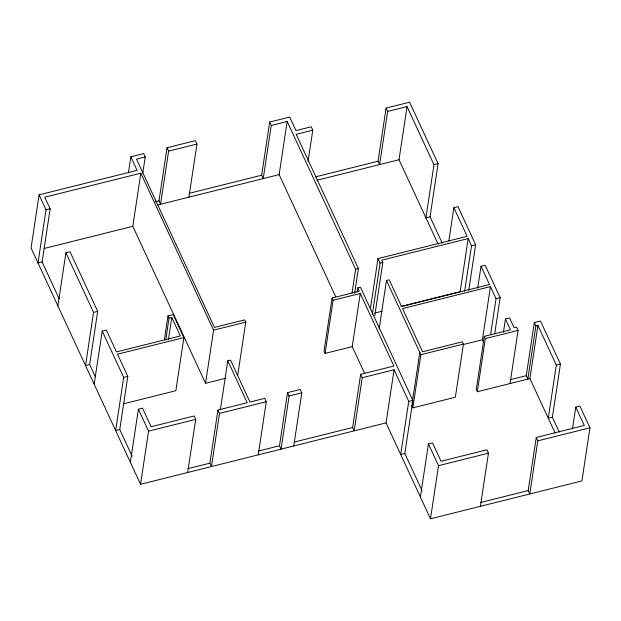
<?xml version="1.0" encoding="UTF-8"?>
<svg xmlns="http://www.w3.org/2000/svg" width="621" height="621" viewBox="0 0 621 621"><rect width="100%" height="100%" fill="white"/><g stroke="black" fill="none" stroke-linecap="round" stroke-linejoin="round"><path stroke-width="0.93" d="M142.791 173.104L145.236 156.981L143.668 153.597L130.837 156.803L137.101 170.34L39.084 194.847L31.05 247.981L140.54 484.287L386.045 422.893L394.079 369.759L362.229 377.723L354.195 430.858L352.627 427.473L360.661 374.339L393.885 366.033L360.265 293.477L333.12 300.269L325.086 353.396L352.231 346.611L360.265 293.477M39.084 194.847L46.016 209.813L37.982 262.947L42.104 261.915L50.138 208.788L44.766 197.206L140.843 173.181L213.577 330.162L205.543 383.289L225.772 378.236M57.877 305.881L65.911 252.755L70.033 251.722L97.676 311.385L89.641 364.519L95.145 376.396M65.911 252.755L93.554 312.417L85.519 365.544L89.641 364.519M94.167 384.213L102.209 331.078L106.323 330.054L116.461 351.928L180.354 335.953L171.784 317.447L169.036 318.131L165.737 339.959M128.392 172.933L130.837 156.803M205.543 383.289L132.809 226.308L140.843 173.181M102.209 331.078L123.68 377.421L115.646 430.555L119.76 429.522L127.794 376.396L117.509 354.187L183.886 337.583L173.22 314.568L167.988 315.879L164.402 339.594M167.041 147.751L168.609 151.136L160.575 204.262L159.007 200.878L167.041 147.751L195.382 140.656L196.95 144.041L188.916 197.175M130.363 462.319L138.398 409.192L142.512 408.16L151.12 426.743L194.14 415.985L195.708 419.369L187.666 472.496M140.54 484.287L148.574 431.153L138.398 409.192M168.485 339.268L171.784 317.447M183.886 337.583L175.852 390.718L123.494 403.813M217.932 410.039L219.5 413.415L211.466 466.55L209.898 463.165L217.932 410.039L247.197 402.718L227.775 360.809L230.523 360.118L249.937 402.028L264.701 398.34L266.269 401.725L258.235 454.851M220.455 409.192L227.775 360.809M269.685 122.081L271.253 125.465L263.219 178.592L261.651 175.207L269.685 122.081L289.712 117.074L295.984 130.604L311.206 126.8L312.774 130.185L308.039 161.491M237.727 375.247L245.761 322.113L244.713 319.862L214.478 327.422L136.519 159.155L145.236 156.981M335.775 296.861L279.132 174.617L287.166 121.483L271.253 125.465M287.531 392.627L289.099 396.012L281.065 449.146L279.497 445.762L287.531 392.627L300.222 389.46L301.79 392.837L293.756 445.971M422.109 490.815L404.814 453.501L412.856 400.366L360.436 287.236L357.688 287.927L359.217 291.226L332.08 298.01L324.038 351.144L325.086 353.396M352.037 292.957L355.623 269.235L287.166 121.483M354.638 293.221L358.371 268.551L296.186 134.33L312.774 130.185M357.122 291.723L357.688 287.927M386.083 108.077L387.651 111.462L379.617 164.588L378.049 161.204L386.083 108.077L409.596 102.193L438.084 163.68L430.043 216.807L442.245 243.129M370.38 308.893L377.987 258.608L467.139 236.314L453.881 207.701L458.003 206.669L475.632 244.728L468.746 290.271M372.328 314.35L380.075 263.118L377.987 258.608M374.789 315.561L382.823 262.435L381.775 260.176L468.187 238.573L471.518 245.761L464.632 291.303M438.123 244.162L399.008 159.737L407.042 106.61L387.651 111.462M379.144 328.882L386.464 280.49L389.212 279.807L401.585 306.51L489.48 284.534L481.019 266.262L485.133 265.229L500.153 297.645L494.704 333.702M407.042 106.61L433.963 164.712L425.928 217.839L430.043 216.807M394.079 369.759L408.734 401.399L400.7 454.525L404.814 453.501M412.065 403.704L412.352 401.803M412.639 399.908L419.812 352.472M490.582 334.727L496.039 298.678L490.45 286.615L402.548 308.598L422.559 351.781L462.35 341.829L463.398 344.088L455.364 397.223L412.825 407.857L420.859 354.723L386.464 280.49M448.859 240.909L453.881 207.701M420.401 497.048L428.436 443.922L432.558 442.889L441.065 461.263L486.887 449.798L488.455 453.183L480.421 506.317M468.187 238.573L460.153 291.699L400.98 306.495M572.453 428.901L575.752 407.081L579.874 406.049L589.95 427.807L581.916 480.933L430.485 518.807L438.519 465.672L428.436 443.922M477.72 288.082L481.019 266.262M483.612 342.334L482.416 339.749L490.45 286.615M510.043 383.545L518.077 330.419L516.509 327.034L514.056 327.647L509.562 317.944L505.44 318.977L510.462 329.805L484.302 336.341L476.268 389.476L477.308 391.735L529.899 378.577L537.933 325.451L535.884 325.963L527.842 379.097L526.282 375.713L534.316 322.578L540.48 321.034L560.437 364.1L552.403 417.234L559.28 432.092M477.308 391.735L485.343 338.6L484.302 336.341M503.429 332.258L505.44 318.977M536.241 437.463L537.802 440.848L529.767 493.974L528.199 490.59L536.241 437.463L584.268 425.447L575.752 407.081M537.933 325.451L556.315 365.132L548.281 418.259L552.403 417.234M168.609 151.136L196.95 144.041M46.016 209.813L50.138 208.788M155.266 201.817L159.007 200.878M189.226 193.317L261.651 175.207M157.765 204.961L279.132 174.617M315.336 176.892L378.049 161.204M44.2 248.47L132.809 226.308M316.904 180.276L399.008 159.737M433.963 164.712L438.084 163.68M93.554 312.417L97.676 311.385M355.623 269.235L358.371 268.551M380.075 263.118L382.823 262.435M471.518 245.761L475.632 244.728M213.577 330.162L245.761 322.113M374.68 313.077L382.194 311.191M123.68 377.421L127.794 376.396M496.039 298.678L500.153 297.645M420.859 354.723L463.398 344.088M485.343 338.6L518.077 330.419M462.777 344.655L482.416 339.749M148.574 431.153L195.708 419.369M219.5 413.415L266.269 401.725M289.099 396.012L301.79 392.837M408.734 401.399L412.856 400.366M556.315 365.132L560.437 364.1M510.346 379.695L526.282 375.713M187.93 468.661L209.898 463.165M258.491 451.017L279.497 445.762M294.043 442.121L352.627 427.473M438.519 465.672L488.455 453.183M537.802 440.848L589.95 427.807M480.716 502.467L528.199 490.59M534.316 322.578L535.884 325.963M529.899 378.577L555.166 433.116M411.777 405.598L412.825 407.857M332.08 298.01L333.12 300.269M352.231 346.611L364.783 373.71M386.045 422.893L430.485 518.807M360.661 374.339L362.229 377.723M167.988 315.879L169.036 318.131M42.104 261.915L59.15 298.717M119.76 429.522L132.094 456.14"/></g></svg>
